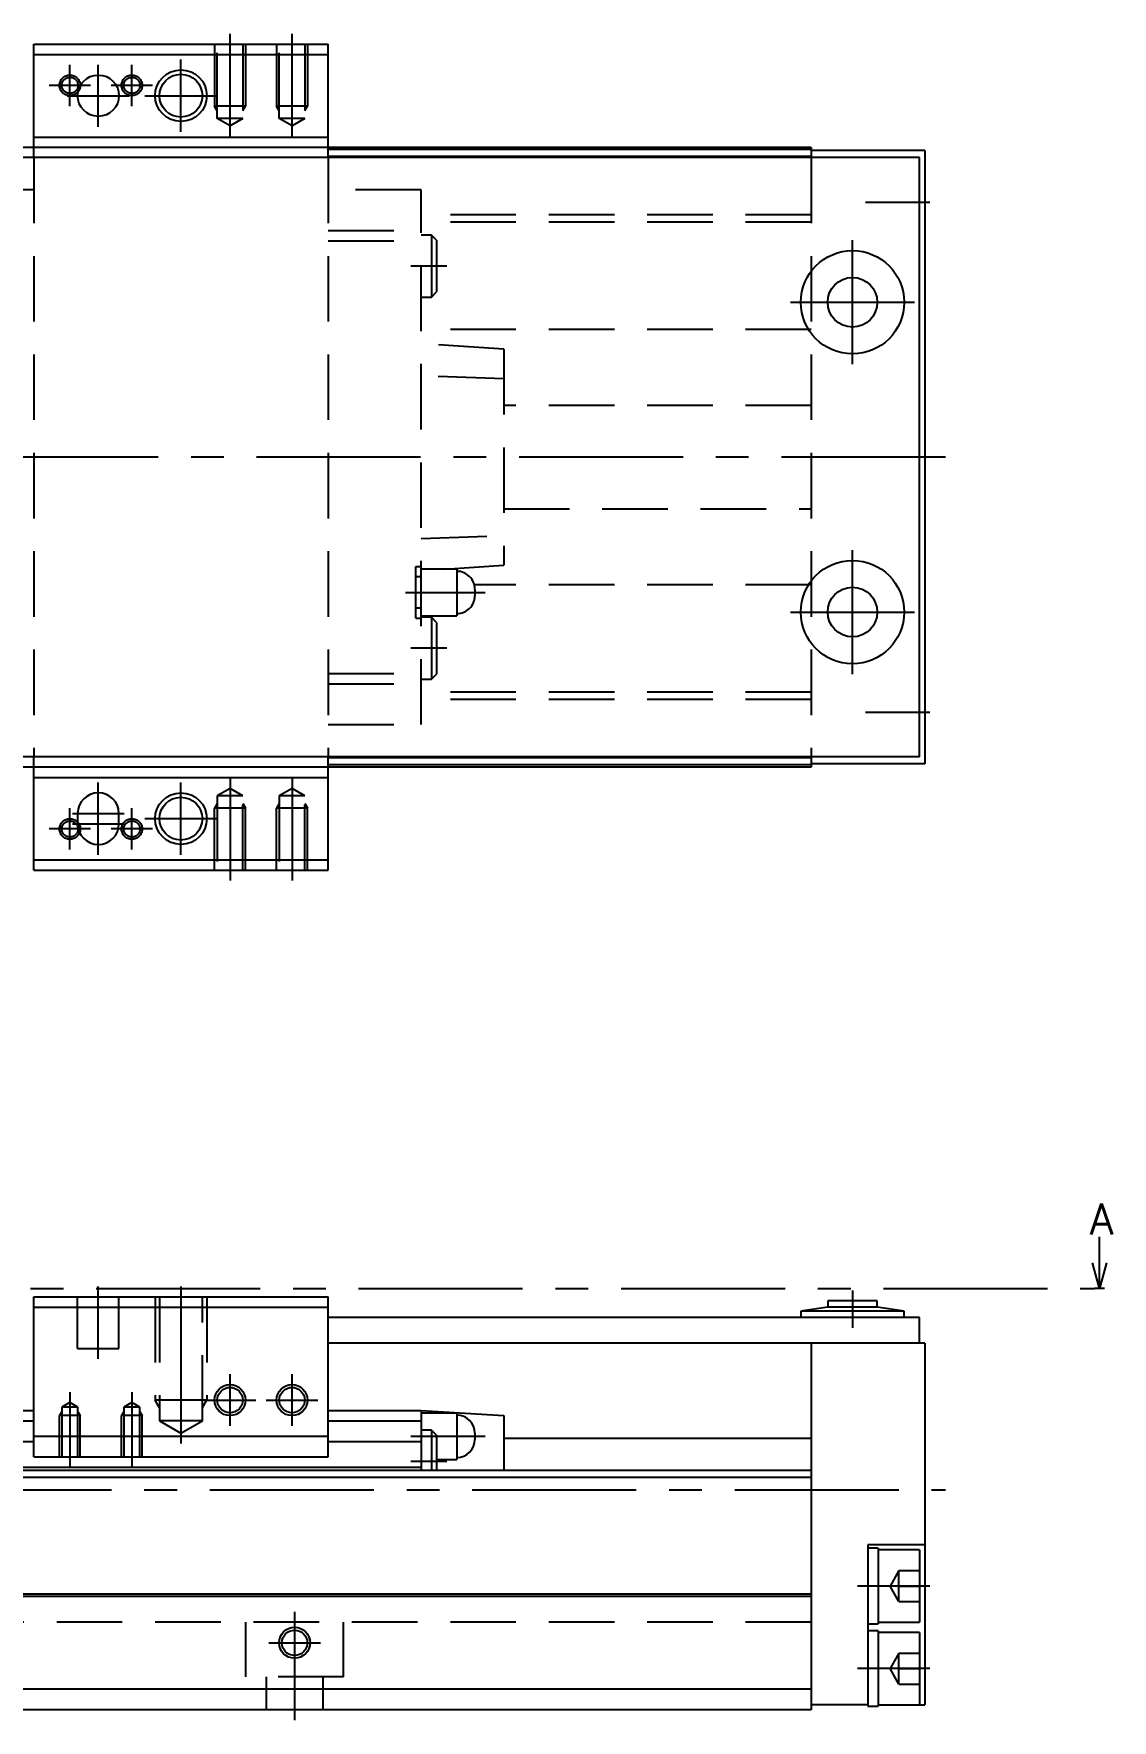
# Model space of a CAD drawing. Extents: x -2 to 524, y -8 to 279.
# Drawn here: x 419.5 to 523.9, y 9 to 172.3 of the extents above; entities that cross this region are included whole.
import ezdxf

# ---------------------------------------------------------------- set-up
doc = ezdxf.new("R2010")
doc.units = 0
doc.header["$LTSCALE"] = 0.5
doc.linetypes.add('CENTER', pattern=[50.8, 31.75, -6.35, 6.35, -6.35])
doc.linetypes.add('DASHED', pattern=[19.05, 12.7, -6.35])
for name, color, linetype in [('MSM_CENTER', 1, 'CENTER'), ('MSM_CONTINUOUS', 7, 'CONTINUOUS'), ('MSM_DASHED', 4, 'DASHED'), ('MSM_NARROW', 5, 'CONTINUOUS'), ('MSM_PART_NUMBER', 7, 'CONTINUOUS')]:
    doc.layers.add(name, color=color, linetype=linetype)
doc.styles.get("Standard").update_dxf_attribs({"font": 'txt.shx', "height": 3, "bigfont": 'bigfont.shx'})

msp = doc.modelspace()

# ---------------------------------------------------------------- linework, layer by layer
at = {"layer": 'MSM_CENTER'}
for p, q in [((438.51, 162.39), (438.51, 172.3)), ((444.51, 162.39), (444.51, 172.3)), ((423.01, 165.3), (423.01, 169.3)), ((425.76, 163.3), (425.76, 169.3)), ((429.01, 165.3), (429.01, 169.3)), ((433.76, 162.8), (433.76, 169.8)), ((425.01, 167.3), (421.01, 167.3)), ((431.01, 167.3), (427.01, 167.3)), ((422.76, 166.3), (428.76, 166.3)), ((430.26, 166.3), (437.26, 166.3)), ((500.01, 156), (506.26, 156)), ((498.76, 140.3), (498.76, 152.3)), ((459.51, 149.8), (456.01, 149.8)), ((492.76, 146.3), (504.76, 146.3)), ((507.76, 131.3), (256.26, 131.3)), ((498.76, 110.3), (498.76, 122.3)), ((455.51, 118.2), (463.21, 118.2)), ((492.76, 116.3), (504.76, 116.3)), ((459.51, 112.8), (456.01, 112.8)), ((500.01, 106.6), (506.26, 106.6)), ((425.76, 92.8), (425.76, 99.8)), ((433.76, 92.8), (433.76, 99.8)), ((438.51, 100.21), (438.51, 90.3)), ((444.51, 100.21), (444.51, 90.3)), ((423.01, 93.3), (423.01, 97.3)), ((423.26, 96.8), (428.26, 96.8)), ((429.01, 93.3), (429.01, 97.3)), ((425.01, 95.3), (421.01, 95.3)), ((423.26, 95.8), (428.26, 95.8)), ((431.01, 95.3), (427.01, 95.3)), ((430.26, 96.3), (437.26, 96.3)), ((247.76, 50.8), (522.17, 50.8)), ((425.76, 44), (425.76, 51)), ((433.76, 51), (433.76, 35.81)), ((498.76, 50.6), (498.76, 47)), ((438.51, 37.5), (438.51, 42.5)), ((444.51, 37.5), (444.51, 42.5)), ((423.01, 40.76), (423.01, 33.5)), ((429.01, 40.76), (429.01, 33.5)), ((436.01, 40), (441.01, 40)), ((442.01, 40), (447.01, 40)), ((456.01, 36.5), (463.21, 36.5)), ((456.01, 34.1), (459.51, 34.1)), ((258.76, 31.3), (507.76, 31.3)), ((506.26, 22), (499.26, 22)), ((444.76, 19.5), (444.76, 9)), ((442.26, 16.5), (447.26, 16.5)), ((506.26, 14), (499.26, 14))]:
    msp.add_line(p, q, dxfattribs=at)
at = {"layer": 'MSM_CONTINUOUS'}
for p, q in [((419.51, 160.3), (419.51, 171.3)), ((419.51, 171.3), (448.01, 171.3)), ((419.51, 170.3), (448.01, 170.3)), ((448.01, 160.3), (448.01, 171.3)), ((419.51, 162.3), (448.01, 162.3)), ((505.26, 160.3), (283.26, 160.3)), ((494.76, 161.3), (294.76, 161.3)), ((494.76, 161.1), (448.01, 161.1)), ((494.76, 160.4), (448.01, 160.4)), ((494.76, 161.3), (494.76, 160.3)), ((505.76, 161), (494.76, 161)), ((505.26, 102.3), (505.26, 160.3)), ((505.76, 161), (505.76, 101.6)), ((505.26, 102.3), (283.26, 102.3)), ((494.76, 101.3), (294.76, 101.3)), ((419.51, 91.3), (419.51, 102.3)), ((448.01, 91.3), (448.01, 102.3)), ((494.76, 102.2), (448.01, 102.2)), ((494.76, 101.5), (448.01, 101.5)), ((494.76, 102.3), (494.76, 101.3)), ((505.76, 101.6), (494.76, 101.6)), ((419.51, 100.3), (448.01, 100.3)), ((423.76, 96.8), (423.76, 95.8)), ((427.76, 95.8), (427.76, 96.8)), ((419.51, 92.3), (448.01, 92.3)), ((419.51, 91.3), (448.01, 91.3)), ((522.67, 50.8), (522.67, 55.8)), ((522.67, 50.8), (522, 53.3)), ((523.34, 53.3), (522.67, 50.8)), ((523.17, 50.8), (522.17, 50.8)), ((419.51, 50), (448.01, 50)), ((419.51, 34.5), (419.51, 50)), ((419.51, 49), (448.01, 49)), ((448.01, 34.5), (448.01, 50)), ((496.36, 49), (493.76, 48.6)), ((496.36, 49.6), (496.36, 49)), ((501.16, 49.6), (496.36, 49.6)), ((501.16, 49), (496.36, 49)), ((501.16, 49), (501.16, 49.6)), ((503.76, 48.6), (501.16, 49)), ((505.26, 48), (448.01, 48)), ((493.76, 48.6), (493.76, 48)), ((503.76, 48.6), (493.76, 48.6)), ((503.76, 48), (503.76, 48.6)), ((505.26, 45.5), (505.26, 48)), ((505.76, 45.5), (448.01, 45.5)), ((494.76, 45.5), (494.76, 10)), ((505.76, 45.5), (505.76, 10.5)), ((410.51, 39), (419.51, 39)), ((410.51, 38), (419.51, 38)), ((448.01, 39), (457.01, 39)), ((448.01, 38), (457.01, 38)), ((457.01, 39), (465.01, 38.5)), ((457.01, 39), (457.01, 33.2)), ((460.46, 38.75), (457.01, 38.75)), ((460.46, 38.75), (460.46, 34.25)), ((465.01, 38.5), (465.01, 33.2)), ((410.51, 36), (419.51, 36)), ((419.51, 36.5), (448.01, 36.5)), ((448.01, 36), (457.01, 36)), ((458.01, 37.1), (457.01, 37.1)), ((458.51, 36.6), (458.01, 37.1)), ((458.01, 37.1), (458.01, 33.2)), ((458.51, 36.6), (458.51, 33.2)), ((462.21, 36.8), (462.21, 36.2)), ((465.01, 36.3), (494.76, 36.3)), ((419.51, 34.5), (448.01, 34.5)), ((494.76, 33.2), (294.76, 33.2)), ((410.51, 33.5), (457.01, 33.5)), ((458.51, 34.25), (460.46, 34.25)), ((494.76, 32.5), (294.76, 32.5)), ((505.76, 26), (500.26, 26)), ((500.26, 26), (500.26, 10.35)), ((501.26, 25.65), (500.26, 25.65)), ((501.26, 25.65), (501.26, 18.35)), ((505.26, 25.5), (501.26, 25.5)), ((505.26, 25.5), (505.26, 18.5)), ((494.76, 21.2), (294.76, 21.2)), ((494.76, 21), (294.76, 21)), ((500.26, 18.35), (501.26, 18.35)), ((501.26, 18.5), (505.26, 18.5)), ((501.26, 17.65), (500.26, 17.65)), ((501.26, 17.65), (501.26, 10.35)), ((505.26, 17.5), (501.26, 17.5)), ((505.26, 17.5), (505.26, 10.5)), ((494.76, 12), (285.26, 12)), ((494.76, 10), (294.76, 10)), ((500.26, 10.5), (494.76, 10.5)), ((500.26, 10.35), (501.26, 10.35)), ((501.26, 10.5), (505.76, 10.5))]:
    msp.add_line(p, q, dxfattribs=at)
for centre, radius in [((425.76, 166.3), 2), ((433.76, 166.3), 2.07), ((498.76, 146.3), 5), ((498.76, 146.3), 2.4), ((498.76, 116.3), 5), ((498.76, 116.3), 2.4), ((433.76, 96.3), 2.07), ((438.51, 40), 1.23), ((444.51, 40), 1.23), ((444.76, 16.5), 1.23)]:
    msp.add_circle(centre, radius, dxfattribs=at)
for centre, radius, start, end in [((425.76, 96.8), 2, 0, 180), ((425.76, 95.8), 2, 180, 0), ((460.46, 36.8), 1.75, 0, 90), ((460.46, 36.2), 1.75, 270, 0)]:
    msp.add_arc(centre, radius, start, end, dxfattribs=at)
at = {"layer": 'MSM_DASHED'}
for p, q in [((437.01, 171.3), (437.01, 165.3)), ((437.28, 164.1), (437.28, 171.3)), ((439.74, 171.3), (439.74, 164.1)), ((440.01, 171.3), (440.01, 165.3)), ((443.01, 171.3), (443.01, 165.3)), ((443.28, 164.1), (443.28, 171.3)), ((445.74, 171.3), (445.74, 164.1)), ((446.01, 171.3), (446.01, 165.3)), ((440.01, 165.3), (437.01, 165.3)), ((437.28, 164.83), (437.01, 165.3)), ((439.74, 164.83), (440.01, 165.3)), ((446.01, 165.3), (443.01, 165.3)), ((443.28, 164.83), (443.01, 165.3)), ((445.74, 164.83), (446.01, 165.3)), ((439.74, 164.1), (437.28, 164.1)), ((438.51, 163.39), (437.28, 164.1)), ((439.74, 164.1), (438.51, 163.39)), ((445.74, 164.1), (443.28, 164.1)), ((444.51, 163.39), (443.28, 164.1)), ((445.74, 164.1), (444.51, 163.39)), ((419.51, 160.3), (419.51, 102.3)), ((448.01, 160.3), (448.01, 102.3)), ((494.76, 160.3), (494.76, 102.3)), ((419.51, 157.2), (410.51, 157.2)), ((457.01, 157.2), (448.01, 157.2)), ((457.01, 105.4), (457.01, 157.2)), ((494.76, 154.75), (457.01, 154.75)), ((494.76, 154.05), (457.01, 154.05)), ((410.51, 153.25), (419.51, 153.25)), ((410.51, 152.25), (419.51, 152.25)), ((448.01, 153.25), (457.01, 153.25)), ((448.01, 152.25), (457.01, 152.25)), ((458.01, 152.8), (457.01, 152.8)), ((458.01, 152.8), (458.01, 146.8)), ((458.51, 152.3), (458.01, 152.8)), ((458.51, 152.3), (458.51, 147.3)), ((458.01, 146.8), (458.51, 147.3)), ((457.01, 146.8), (458.01, 146.8)), ((494.76, 143.66), (457.01, 143.66)), ((465.01, 141.77), (457.01, 142.3)), ((465.01, 141.77), (465.01, 120.83)), ((465.01, 138.9), (457.01, 139.16)), ((494.76, 136.3), (465.01, 136.3)), ((465.01, 126.3), (494.76, 126.3)), ((457.01, 123.44), (465.01, 123.7)), ((456.51, 120.7), (457.01, 120.7)), ((456.51, 115.7), (456.51, 120.7)), ((457.01, 119.7), (456.51, 119.7)), ((460.46, 120.45), (457.01, 120.45)), ((459.27, 120.45), (465.01, 120.83)), ((460.46, 120.45), (460.46, 115.95)), ((494.76, 118.94), (462.15, 118.94)), ((462.21, 118.5), (462.21, 117.9)), ((456.51, 116.7), (457.01, 116.7)), ((457.01, 115.95), (460.46, 115.95)), ((456.51, 115.7), (457.01, 115.7)), ((458.01, 115.8), (457.01, 115.8)), ((458.51, 115.3), (458.01, 115.8)), ((458.01, 115.8), (458.01, 109.8)), ((458.51, 115.3), (458.51, 110.3)), ((410.51, 110.35), (419.51, 110.35)), ((448.01, 110.35), (457.01, 110.35)), ((457.01, 109.8), (458.01, 109.8)), ((458.01, 109.8), (458.51, 110.3)), ((410.51, 109.35), (419.51, 109.35)), ((448.01, 109.35), (457.01, 109.35)), ((494.76, 108.55), (457.01, 108.55)), ((494.76, 107.85), (457.01, 107.85)), ((410.51, 105.4), (419.51, 105.4)), ((448.01, 105.4), (457.01, 105.4)), ((438.51, 99.21), (437.28, 98.5)), ((437.28, 98.5), (437.28, 91.3)), ((439.74, 98.5), (437.28, 98.5)), ((439.74, 98.5), (438.51, 99.21)), ((439.74, 91.3), (439.74, 98.5)), ((444.51, 99.21), (443.28, 98.5)), ((443.28, 98.5), (443.28, 91.3)), ((445.74, 98.5), (443.28, 98.5)), ((445.74, 98.5), (444.51, 99.21)), ((445.74, 91.3), (445.74, 98.5)), ((437.28, 97.77), (437.01, 97.3)), ((440.01, 97.3), (437.01, 97.3)), ((437.01, 91.3), (437.01, 97.3)), ((439.74, 97.77), (440.01, 97.3)), ((440.01, 91.3), (440.01, 97.3)), ((443.28, 97.77), (443.01, 97.3)), ((446.01, 97.3), (443.01, 97.3)), ((443.01, 91.3), (443.01, 97.3)), ((445.74, 97.77), (446.01, 97.3)), ((446.01, 91.3), (446.01, 97.3)), ((423.76, 45), (423.76, 50)), ((427.76, 45), (427.76, 50)), ((431.26, 50), (431.26, 40)), ((431.69, 50), (431.69, 38)), ((435.83, 38), (435.83, 50)), ((436.26, 50), (436.26, 40)), ((423.76, 45), (427.76, 45)), ((423.01, 39.76), (422.23, 39.31)), ((423.79, 39.31), (422.23, 39.31)), ((422.23, 39.31), (422.23, 34.5)), ((423.79, 39.31), (423.01, 39.76)), ((423.79, 34.5), (423.79, 39.31)), ((429.01, 39.76), (428.23, 39.31)), ((429.79, 39.31), (428.23, 39.31)), ((428.23, 39.31), (428.23, 34.5)), ((429.79, 39.31), (429.01, 39.76)), ((429.79, 34.5), (429.79, 39.31)), ((436.26, 40), (431.26, 40)), ((431.69, 39.25), (431.26, 40)), ((435.83, 39.25), (436.26, 40)), ((422.23, 38.87), (422.01, 38.5)), ((424.01, 38.5), (422.01, 38.5)), ((422.01, 34.5), (422.01, 38.5)), ((423.79, 38.87), (424.01, 38.5)), ((424.01, 34.5), (424.01, 38.5)), ((428.23, 38.87), (428.01, 38.5)), ((430.01, 38.5), (428.01, 38.5)), ((428.01, 34.5), (428.01, 38.5)), ((429.79, 38.87), (430.01, 38.5)), ((430.01, 34.5), (430.01, 38.5)), ((435.83, 38), (431.69, 38)), ((431.69, 38), (433.76, 36.81)), ((433.76, 36.81), (435.83, 38)), ((503.26, 23.5), (502.4, 22)), ((503.26, 20.5), (503.26, 23.5)), ((503.26, 23.5), (505.26, 23.5)), ((503.26, 20.5), (502.4, 22)), ((503.26, 22), (505.26, 22)), ((503.26, 20.5), (505.26, 20.5)), ((494.76, 18.5), (294.76, 18.5)), ((440.01, 18.5), (440.01, 13.2)), ((449.51, 13.2), (449.51, 18.5)), ((503.26, 15.5), (502.4, 14)), ((503.26, 12.5), (503.26, 15.5)), ((503.26, 15.5), (505.26, 15.5)), ((449.51, 13.2), (440.01, 13.2)), ((442.01, 13.2), (442.01, 10)), ((447.51, 10), (447.51, 13.2)), ((503.26, 12.5), (502.4, 14)), ((503.26, 14), (505.26, 14)), ((503.26, 12.5), (505.26, 12.5))]:
    msp.add_line(p, q, dxfattribs=at)
for centre, radius in [((423.01, 167.3), 1), ((429.01, 167.3), 1), ((423.01, 167.3), 0.784), ((429.01, 167.3), 0.784), ((423.01, 95.3), 1), ((423.01, 95.3), 0.784), ((429.01, 95.3), 1), ((429.01, 95.3), 0.784)]:
    msp.add_circle(centre, radius, dxfattribs=at)
for centre, start, end in [((460.46, 118.5), 0, 90), ((460.46, 117.9), 270, 0)]:
    msp.add_arc(centre, 1.75, start, end, dxfattribs=at)
at = {"layer": 'MSM_NARROW'}
for centre, radius in [((433.76, 166.3), 2.5), ((433.76, 96.3), 2.5), ((438.51, 40), 1.5), ((444.51, 40), 1.5), ((444.76, 16.5), 1.5)]:
    msp.add_circle(centre, radius, dxfattribs=at)

# ---------------------------------------------------------------- texts
at = {"layer": 'MSM_PART_NUMBER'}
msp.add_text('A', height=3, dxfattribs=at).set_placement((521.72, 56.05))

doc.saveas('drawing.dxf')
